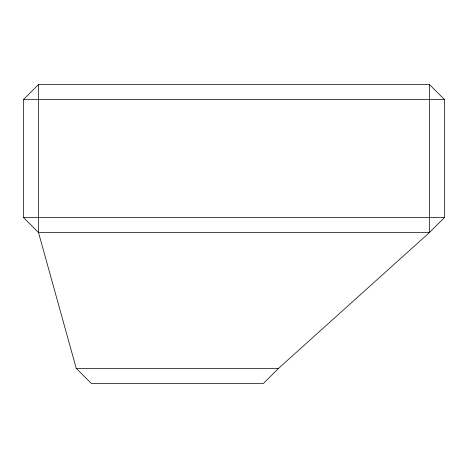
<?xml version="1.0" encoding="UTF-8"?>
<svg xmlns="http://www.w3.org/2000/svg" width="468" height="468" viewBox="0 0 468 468"><rect width="100%" height="100%" fill="white"/><g stroke="black" fill="none" stroke-linecap="round" stroke-linejoin="round"><path stroke-width="0.7" d="M429.501 84.544L429.501 232.491L38.499 232.491L23.4 217.392L23.4 99.637L38.499 84.544L429.501 84.544L444.6 99.637L444.6 217.392L429.501 232.491L278.536 368.363L263.437 383.456L91.336 383.456L76.237 368.363L38.499 232.491L38.499 84.544M23.4 99.637L444.6 99.637M23.4 217.392L444.6 217.392M76.237 368.363L278.536 368.363"/></g></svg>
